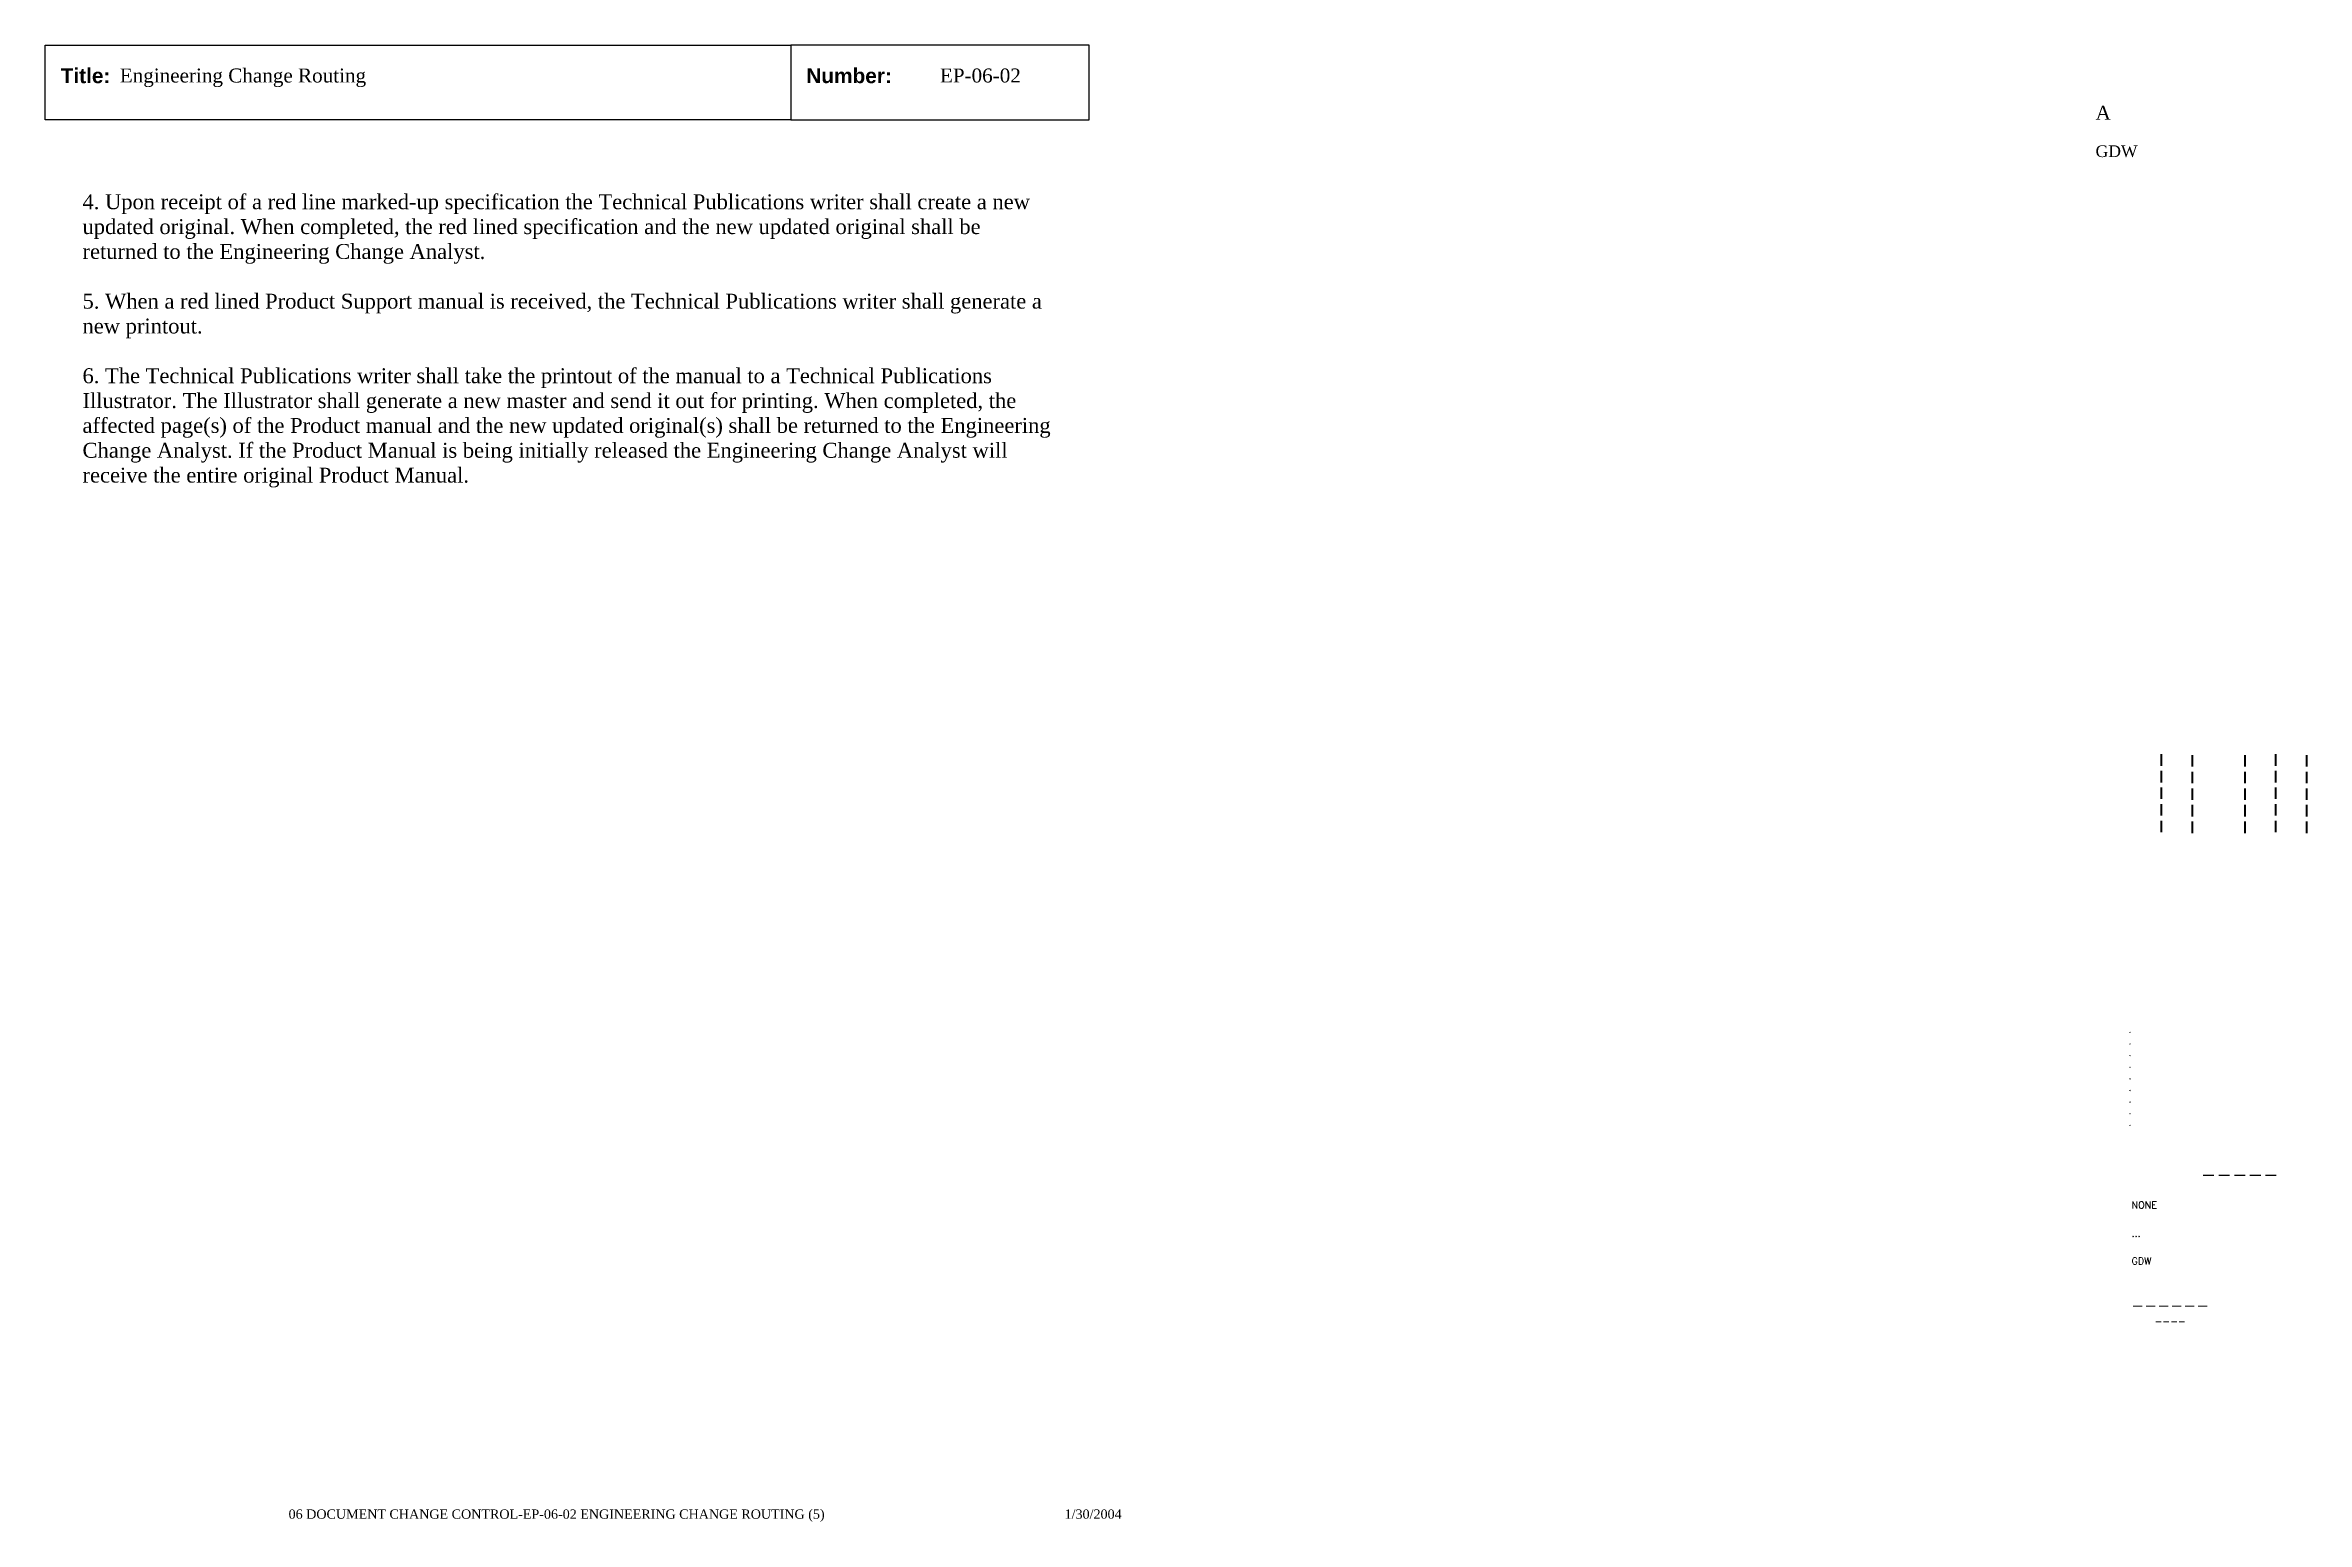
# Paper-space layout 'EP-06-02 Engineering Change Routing (5)' of a CAD drawing. Header units: inches. Extents: x 1 to 31.3, y 0.2 to 20.
import ezdxf
from ezdxf.enums import TextEntityAlignment as Align

# ---------------------------------------------------------------- set-up
doc = ezdxf.new("R2010")
doc.units = ezdxf.units.IN
doc.header["$MEASUREMENT"] = 0
doc.layers.add('TitleBlock_Attributes', color=40, linetype='Continuous', plot=False)
doc.layers.add('TitleBlock_Atts_Print', color=1, linetype='Continuous')
doc.styles.get("Standard").update_dxf_attribs({"font": 'simplex.shx'})
doc.styles.add('style1', font='TIMES.TTF')
doc.styles.add('styleAtt', font='TIMES.TTF')
doc.styles.add('TBBIGTEXT', font='complex.shx')

# ---------------------------------------------------------------- blocks, each defined once
blk = doc.blocks.new('Test1')
at = {"layer": 'TitleBlock_Attributes', "style": 'TBBIGTEXT', "width": 0.8}
for tag, p, height in [('SideLine1', (29.492, 9.408), 0.25), ('SideLine2', (29.906, 9.396), 0.25), ('SideLine3', (30.612, 9.396), 0.25), ('SideLine4', (31.026, 9.408), 0.25), ('SideLine5', (31.44, 9.396), 0.25), ('File-Layout', (28.803, 3.641), 0.125)]:
    blk.add_attdef(tag, p, '', height=height, rotation=90, dxfattribs=at)
at = {"layer": 'TitleBlock_Attributes'}
for tag, p, height in [('REV1', (28.947, 6.754), 0.0625), ('REV2', (28.947, 6.598), 0.0625), ('REV3', (28.947, 6.442), 0.0625), ('REV4', (28.947, 6.286), 0.0625), ('REV5', (28.947, 6.13), 0.0625), ('REV6', (28.947, 5.974), 0.0625), ('REV7', (28.947, 5.818), 0.0625), ('REV8', (28.947, 5.662), 0.0625), ('REV9', (28.947, 5.506), 0.0625), ('SCALE', (28.983, 4.394), 0.0938), ('INCHARGE', (28.983, 4.016), 0.0938), ('DRW', (28.983, 3.641), 0.0938)]:
    blk.add_attdef(tag, p, '', height=height, dxfattribs=at)
at = {"layer": 'TitleBlock_Attributes', "style": 'TBBIGTEXT'}
for tag, height, p in [('PROJNUM', 0.188, (30.434, 4.761)), ('DWG_NUM', 0.156, (31.168, 4.127)), ('CUSTOMER', 0.156, (29.501, 3.017)), ('LOCATION', 0.0938, (29.501, 2.835)), ('DESC_1', 0.188, (29.501, 2.412)), ('DESC_2', 0.188, (29.501, 2.1)), ('DESC_3', 0.188, (29.501, 1.787))]:
    blk.add_attdef(tag, text='', height=height, dxfattribs=at).set_placement(p, align=Align.CENTER)
at = {"layer": 'TitleBlock_Attributes'}
blk.add_attdef('DRW_DATE', text='', height=0.0938, dxfattribs=at).set_placement((31.149, 3.648), align=Align.CENTER)

psp = doc.layouts.new('EP-06-02 Engineering Change Routing (5)')

# ---------------------------------------------------------------- linework, layer by layer
for points in [[(1, 20), (11, 20), (11, 19), (1, 19)], [(11, 19), (15, 19), (15, 20), (11, 20)]]:
    psp.add_lwpolyline(points, close=True)

# ---------------------------------------------------------------- block references
ref = psp.add_blockref('Test1', (0, 0))
ref.add_attrib('CUSTOMER', '------', dxfattribs={"layer": 'TitleBlock_Attributes', "height": 0.1562, "style": 'TBBIGTEXT'}).set_placement((29.501, 3.017), align=Align.CENTER)
ref.add_attrib('LOCATION', '----', dxfattribs={"layer": 'TitleBlock_Attributes', "height": 0.0938, "style": 'TBBIGTEXT'}).set_placement((29.501, 2.835), align=Align.CENTER)
ref.add_attrib('DESC_1', 'Engineering Change Routing', (2, 19.5), dxfattribs={"layer": 'TitleBlock_Atts_Print', "height": 0.1875, "style": 'styleAtt'})
ref.add_attrib('DESC_2', 'EP-06-02', (13, 19.5), dxfattribs={"layer": 'TitleBlock_Atts_Print', "height": 0.1875, "style": 'styleAtt'})
ref.add_attrib('DESC_3', 'A', (28.5, 19), dxfattribs={"layer": 'TitleBlock_Attributes', "height": 0.188, "style": 'styleAtt'})
ref.add_attrib('PROJNUM', '-----', dxfattribs={"layer": 'TitleBlock_Attributes', "height": 0.1875, "style": 'TBBIGTEXT'}).set_placement((30.434, 4.761), align=Align.CENTER)
ref.add_attrib('DWG_NUM', 'GDW', (28.5, 18.5), dxfattribs={"layer": 'TitleBlock_Attributes', "height": 0.1562, "style": 'styleAtt'})
ref.add_attrib('DRW_DATE', '1/30/2004', dxfattribs={"layer": 'TitleBlock_Atts_Print', "height": 0.125, "style": 'styleAtt'}).set_placement((15.055, 0.232), align=Align.CENTER)
ref.add_attrib('DRW', 'GDW', (28.983, 3.641), dxfattribs={"layer": 'TitleBlock_Attributes', "height": 0.0938})
ref.add_attrib('INCHARGE', '...', (28.983, 4.016), dxfattribs={"layer": 'TitleBlock_Attributes', "height": 0.0938})
ref.add_attrib('SCALE', 'NONE', (28.983, 4.394), dxfattribs={"layer": 'TitleBlock_Attributes', "height": 0.0938})
ref.add_attrib('REV1', '.', (28.947, 6.754), dxfattribs={"layer": 'TitleBlock_Attributes', "height": 0.0625})
ref.add_attrib('REV2', '.', (28.947, 6.598), dxfattribs={"layer": 'TitleBlock_Attributes', "height": 0.0625})
ref.add_attrib('REV3', '.', (28.947, 6.442), dxfattribs={"layer": 'TitleBlock_Attributes', "height": 0.0625})
ref.add_attrib('REV4', '.', (28.947, 6.286), dxfattribs={"layer": 'TitleBlock_Attributes', "height": 0.0625})
ref.add_attrib('REV5', '.', (28.947, 6.13), dxfattribs={"layer": 'TitleBlock_Attributes', "height": 0.0625})
ref.add_attrib('REV6', '.', (28.947, 5.974), dxfattribs={"layer": 'TitleBlock_Attributes', "height": 0.0625})
ref.add_attrib('REV7', '.', (28.947, 5.818), dxfattribs={"layer": 'TitleBlock_Attributes', "height": 0.0625})
ref.add_attrib('REV8', '.', (28.947, 5.662), dxfattribs={"layer": 'TitleBlock_Attributes', "height": 0.0625})
ref.add_attrib('REV9', '.', (28.947, 5.506), dxfattribs={"layer": 'TitleBlock_Attributes', "height": 0.0625})
ref.add_attrib('SideLine1', '-----', (29.492, 9.408), dxfattribs={"layer": 'TitleBlock_Attributes', "height": 0.25, "rotation": 90, "style": 'TBBIGTEXT', "width": 0.8})
ref.add_attrib('SideLine2', '-----', (29.906, 9.396), dxfattribs={"layer": 'TitleBlock_Attributes', "height": 0.25, "rotation": 90, "style": 'TBBIGTEXT', "width": 0.8})
ref.add_attrib('SideLine3', '-----', (30.612, 9.396), dxfattribs={"layer": 'TitleBlock_Attributes', "height": 0.25, "rotation": 90, "style": 'TBBIGTEXT', "width": 0.8})
ref.add_attrib('SideLine4', '-----', (31.026, 9.408), dxfattribs={"layer": 'TitleBlock_Attributes', "height": 0.25, "rotation": 90, "style": 'TBBIGTEXT', "width": 0.8})
ref.add_attrib('SideLine5', '-----', (31.44, 9.396), dxfattribs={"layer": 'TitleBlock_Attributes', "height": 0.25, "rotation": 90, "style": 'TBBIGTEXT', "width": 0.8})
ref.add_attrib('File-Layout', '06 DOCUMENT CHANGE CONTROL-EP-06-02 ENGINEERING CHANGE ROUTING (5)', dxfattribs={"layer": 'TitleBlock_Atts_Print', "height": 0.125, "style": 'styleAtt'}).set_placement((7.859, 0.232), align=Align.CENTER)

# ---------------------------------------------------------------- texts
at = {"color": 5, "char_height": 0.2, "width": 2, "attachment_point": 1, "line_spacing_factor": 1.5, "style": 'style1'}
for s, insert in [('{\\fArial|b1|i0|c0|p34;Title:}', (1.207, 19.691)), ('{\\fArial|b1|i0|c0|p34;Number:}', (11.207, 19.691))]:
    psp.add_mtext(s, dxfattribs=dict(at, insert=insert))
at = {"color": 5, "insert": (1.5, 18), "char_height": 0.2, "width": 13, "attachment_point": 1, "style": 'style1'}
psp.add_mtext('4. Upon receipt of a red line marked-up specification the Technical Publications writer shall create a new updated original. When completed, the red lined specification and the new updated original shall be returned to the Engineering Change Analyst.\\P\\P5. When a red lined Product Support manual is received, the Technical Publications writer shall generate a new printout.\\P\\P6. The Technical Publications writer shall take the printout of the manual to a Technical Publications Illustrator. The Illustrator shall generate a new master and send it out for printing. When completed, the affected page(s) of the Product manual and the new updated original(s) shall be returned to the Engineering Change Analyst. If the Product Manual is being initially released the Engineering Change Analyst will receive the entire original Product Manual.', dxfattribs=at)

doc.saveas('drawing.dxf')
